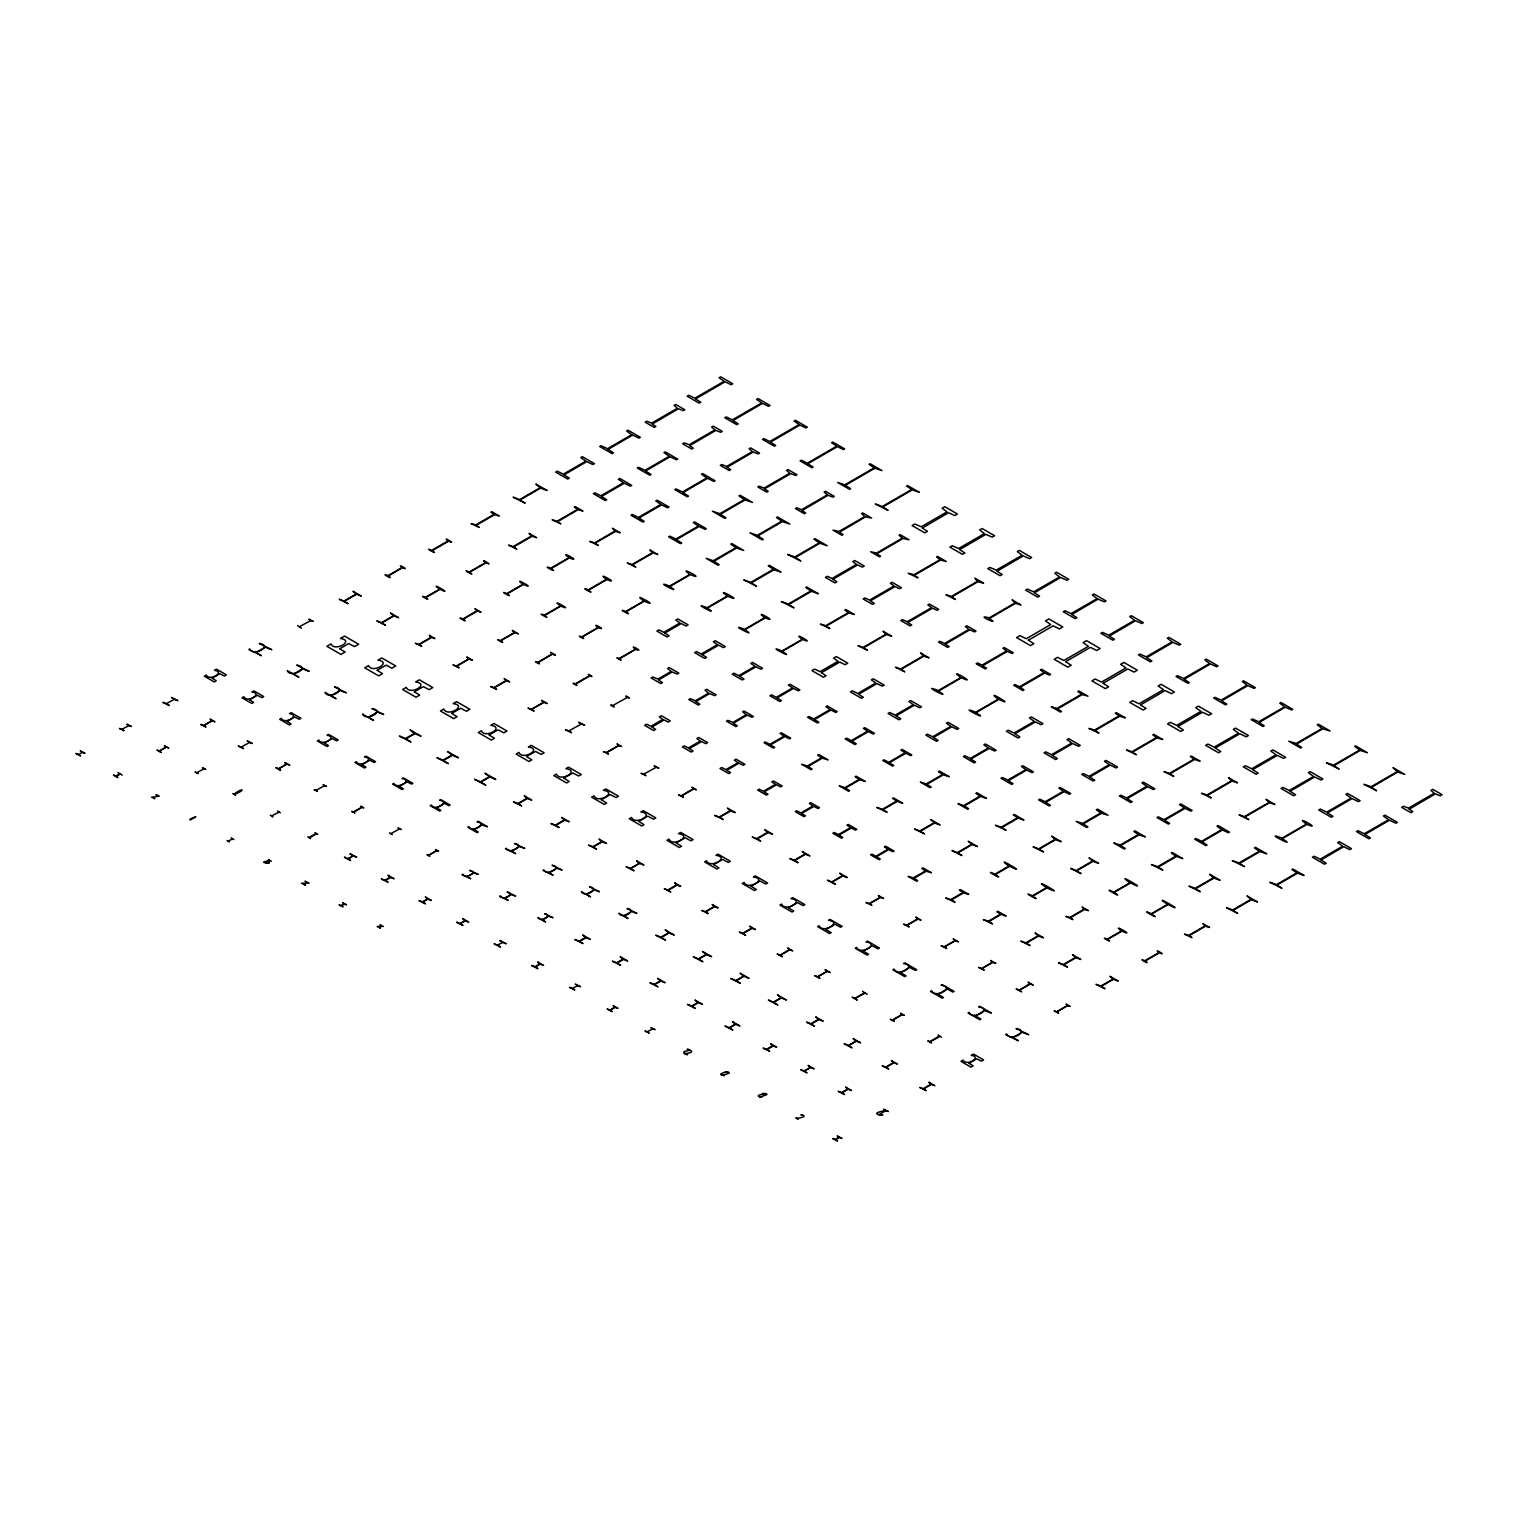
<?xml version="1.0" encoding="UTF-8"?>
<svg xmlns="http://www.w3.org/2000/svg" width="1518" height="1518" viewBox="0 0 1518 1518"><rect width="100%" height="100%" fill="white"/><g stroke="black" fill="none" stroke-linecap="round" stroke-linejoin="round"><path stroke-width="1.5" d="M174.096 699.229L171.477 697.426L177.872 700.671L174.342 699.381L166.297 703.669L162.938 702.341L169.333 705.585L166.828 703.707M166.221 747.065L159.599 751.125L161.25 752.548L156.942 750.063L159.447 750.993L166.24 747.027L168.877 748.127L164.305 745.793L166.24 746.951M203.829 725.642L212.103 720.822L215.006 721.847L210.091 719.02L211.875 720.689L203.64 725.452L200.737 724.428L206.031 727.027L203.848 725.756M197.093 772.776L198.365 773.63L195.044 772.074L196.942 772.605L203.886 768.829L205.708 769.398L202.406 767.823L203.678 768.601M234.531 794.426C246.523 789.493 242.576 787.444 234 794.218M286.864 763.952L278.553 768.734L275.802 767.634L280.678 770.442L278.8 768.829L287.016 764.085L289.805 765.167L284.663 762.529L286.864 763.839M324.321 785.565L323.068 784.692L326.408 786.248L324.548 785.698L316.123 790.328L314.169 789.815L317.509 791.39L316.313 790.442M309.539 837.841L316.617 833.761M428.702 855.583L436.767 850.441M497.866 945.221L500.466 947.061L494.09 943.816L497.335 945.164L502.837 942.412L506.177 943.76L499.801 940.515L502.477 942.28M572.798 988.484L574.848 990.021L569.592 987.383L572.381 988.427L577.694 985.694L580.54 986.719L575.284 984.1L577.428 985.543M652.531 1028.749L650.842 1027.553L655.093 1029.659L652.835 1028.843L647.294 1031.785L644.922 1030.969L649.173 1033.075L647.522 1031.861M722.378 1075.218C739.38 1071.291 718.526 1071.879 727.501 1071.841C711.487 1074.991 729.93 1076.11 722.397 1075.332M759.835 1096.85C777.652 1092.391 755.243 1094.023 764.996 1093.51M764.977 1093.624C749.019 1096.622 767.501 1097.685 759.854 1096.964M802.472 1115.256C795.811 1113.946 812.851 1115.882 797.367 1118.368M879.017 1114.61L885.81 1110.645L888.428 1111.499L883.685 1109.222L885.62 1110.379M885.601 1110.474C862.679 1114.99 892.736 1115.521 879.036 1114.705M613.12 705.642C617.997 709.684 605.91 702.91 612.855 705.49L627.2 697.521C634.258 700.178 621.849 693.233 626.991 697.331M122.237 729.437L124.078 730.746L119.429 728.45L121.876 729.361L128.954 725.566L131.459 726.477L126.81 724.181L128.65 725.509M310.583 620.464L308.856 619.192L313.239 621.412L310.773 620.577L299.407 626.706M241.381 747.16L243.506 748.659L238.288 746.021L241.134 747.084L249.597 742.454L252.386 743.516L247.187 740.898L249.388 742.207M304.017 884.083L305.573 885.241L301.475 883.248L309.103 883.191L305.023 881.199L306.655 882.205M399.253 828.866L398.02 827.955L401.207 829.568L399.481 828.961L390.714 833.648M569.193 731.012L571.565 732.739L565.512 729.741L568.852 730.898L581.356 724.01L584.62 725.187L578.567 722.188L580.958 723.915M119.732 773.933L115.918 776.115L113.452 775.053L117.949 777.652L116.165 776.172L120.264 774.028M153.622 797.842L154.874 798.753L151.553 797.178L159.276 796.21L155.956 794.635L157.208 795.356M191.078 819.473C204.475 812.737 184.456 820.953 191.116 819.663M228.516 841.257C232.102 843.344 223.867 839.226 228.554 841.067M266.011 862.888C278.022 862.755 252.443 863.438 270.109 860.554M269.616 860.478L265.821 862.641M644.106 774.275L645.947 775.679L641.051 773.307L643.746 774.18L656.193 767.292L658.964 768.165L654.068 765.774L655.909 767.197M835.583 1139.657L839.416 1137.437L842.016 1138.424L837.12 1135.976L839.131 1137.153M839.093 1137.343L835.242 1139.525L832.68 1138.538L837.575 1140.986L835.602 1139.847M297.604 625.682L301.475 628.205M117.949 772.472L122.237 775.167M232.804 793.534L235.575 795.413M231.097 837.822L233.886 839.625M270.28 815.166L273.069 817.026M277.566 810.973L280.356 812.813M228.421 840.991L232.652 838.923M268.382 859.549L271.342 861.256M307.756 836.816L310.564 838.619M315.004 832.642L317.812 834.445M389.424 832.927L392.422 834.653M426.9 854.558L429.708 856.361M862.49 991.273L867.233 994.347M938.029 1034.934L941.521 1037.23M271.57 815.906L279.16 812.13M308.989 837.519L316.029 833.42M428.209 855.279L436.88 850.611L438.626 851.219L435.495 849.606L436.767 850.384M865.108 993.114L855.26 998.483L857.177 1000.153L852.148 997.231L855.089 998.332L864.406 992.734M940.04 1036.377L930.23 1041.709L931.502 1043.018L927.764 1040.855L930.041 1041.595L939.357 1036.016M82.276 752.093L80.264 750.936L85.065 753.383L82.579 752.359L78.329 754.484L75.9 753.459L80.682 755.907L78.708 754.769M381.265 925.582L380.012 924.86L383.314 926.454L377.147 926.511L380.449 928.105L379.215 927.403M652.285 424.072L655.871 426.501L654.277 427.431L645.131 422.137L646.725 421.226L651.601 423.142L677.351 408.304L674.106 405.42L675.719 404.49L684.846 409.765L683.252 410.695L678.451 408.74L652.304 423.977M658.584 680.026L662.436 682.607L660.804 683.555L651.127 677.977L652.778 677.028L658.034 679.039L671.241 671.373L667.541 668.489L669.191 667.541L678.85 673.119L677.218 674.068L672.208 671.943L658.603 679.931M689.741 445.704L693.309 448.114L691.715 449.024L682.645 443.806L684.239 442.877L689.21 444.736L714.94 429.86L711.619 427.07L713.213 426.141L722.283 431.378L720.689 432.307L715.832 430.391L689.741 445.647M696.003 701.639L699.874 704.219L698.375 705.073L688.793 699.532L690.273 698.678L695.282 700.804L708.564 693.195L705.054 690.14L706.553 689.286L716.135 694.827L714.655 695.68L709.646 693.555L696.022 701.582M727.16 467.316L730.746 469.726L729.285 470.561L720.291 465.362L721.752 464.527L726.61 466.443L752.34 451.605L749.133 448.721L750.575 447.886L759.569 453.085L758.127 453.92L753.251 452.003L727.16 467.259M733.403 723.27L737.274 725.851L735.926 726.629L726.401 721.126L727.748 720.348L733.023 722.378L746.306 714.674L742.606 711.771L743.934 710.993L753.459 716.496L752.112 717.274L747.179 715.111L733.422 723.175M764.598 488.948L768.184 491.358L766.837 492.155L757.843 486.955L759.19 486.177L764.066 488.094L789.834 473.236L786.609 470.352L787.975 469.555L796.969 474.754L795.603 475.532L790.802 473.578L764.617 488.853M802.054 510.56L805.641 512.97L804.35 513.71L795.432 508.568L796.722 507.809L801.58 509.725L827.31 494.887L824.103 492.003L825.394 491.263L834.312 496.405L833.021 497.164L828.088 495.266L802.054 510.56M839.473 532.154L843.097 534.602L841.921 535.285L833.002 530.124L839.093 531.395L864.843 516.537L861.579 513.634L862.755 512.951L871.674 518.112L865.583 516.841L839.473 532.154M876.911 553.766L880.535 556.214L879.472 556.821L870.63 551.717L876.588 553.045L902.394 538.15L899.092 535.285L900.155 534.678L908.997 539.782L903.02 538.454L876.911 553.728M914.329 575.398L917.992 577.846L908.238 573.273L914.083 574.715L939.965 559.763L936.568 556.916L937.46 556.385L946.302 561.508L940.477 560.047L914.348 575.303M922.337 528.074L927.422 531.357L924.766 532.875L912.109 525.57L914.747 524.033L921.236 526.765L946.985 511.87L942.128 508.245L944.784 506.708L957.441 514.014L954.784 515.551L948.503 512.742L922.375 527.979M951.824 597.01L955.467 599.477L945.866 594.809L951.577 596.327L977.459 581.375L974.784 578.111L983.626 583.216L977.99 581.679L951.843 596.916M959.737 549.668L964.803 552.95L962.393 554.336L949.87 547.106L952.298 545.721L958.579 548.529L984.385 533.653L979.679 529.915L982.089 528.511L994.613 535.74L992.184 537.125L985.846 534.355L959.755 549.573M989.281 618.642C1002.981 627.01 972.659 613.329 989.167 617.902L1014.935 603.007L1012.108 599.838L1020.95 604.942L1015.371 603.329L989.281 618.604M997.098 571.261L1002.146 574.525L1000.077 575.72L987.782 568.624L989.85 567.428L996.301 570.123L1022.107 555.209L1017.269 551.603L1019.337 550.408L1031.633 557.504L1029.565 558.7L1023.303 555.892L997.117 571.166M1034.498 592.855L1039.545 596.1L1037.781 597.124L1025.637 590.122L1027.401 589.098L1033.663 591.887L1059.545 576.954L1054.82 573.273L1056.585 572.248L1068.729 579.269L1066.945 580.274L1060.684 577.485L1034.536 592.703M1071.917 614.448L1076.964 617.731L1075.313 618.68L1063.245 611.716L1064.896 610.748L1071.177 613.557L1097.078 598.623L1092.334 594.923L1093.985 593.974L1106.034 600.938L1104.402 601.887L1098.064 599.117L1071.917 614.448M1109.392 636.061L1114.478 639.325L1112.941 640.216L1100.873 633.253L1102.41 632.361L1108.69 635.188L1134.572 620.255L1129.753 616.574L1131.29 615.682L1143.358 622.646L1141.821 623.537L1135.54 620.729L1109.392 636.061M1146.811 657.692L1151.877 660.956L1150.359 661.829L1138.386 654.903L1139.885 654.03L1146.147 656.839L1172.086 641.867L1167.304 638.205L1168.803 637.351L1180.795 644.258L1179.277 645.131L1172.94 642.361L1146.83 657.655M1184.249 679.305L1189.296 682.569L1187.949 683.347L1176.033 676.478L1177.399 675.7L1183.66 678.489L1209.599 663.537L1204.799 659.875L1206.165 659.078L1218.081 665.966L1216.715 666.744L1210.434 663.935L1184.268 679.21M1221.724 700.899L1226.772 704.162L1225.538 704.883L1213.698 698.052L1214.931 697.331L1221.193 700.121L1247.113 685.149L1242.274 681.544L1243.508 680.823L1255.348 687.654L1254.115 688.375L1247.777 685.605L1221.743 700.804M1259.124 722.53L1264.228 725.813L1263.033 726.496L1251.193 719.646L1252.388 718.963L1258.688 721.79L1284.645 706.8L1279.769 703.157L1280.945 702.473L1292.786 709.323L1291.609 710.007L1285.291 707.179L1259.143 722.473M1296.562 744.143L1301.685 747.444L1300.622 748.051L1288.782 741.22L1296.182 743.441L1322.14 728.45L1317.245 724.788L1318.307 724.181L1330.148 731.012L1322.747 728.792L1296.581 744.048M1333.999 765.755L1339.142 769.076L1326.39 762.776L1333.677 765.091L1359.692 750.063L1354.701 746.42L1355.631 745.888L1367.471 752.738L1360.109 750.423L1334.018 765.66M1371.456 787.387L1376.617 790.707L1363.98 784.332L1371.152 786.722L1397.167 771.694L1392.974 767.596L1404.814 774.427L1397.585 772.055L1371.456 787.387M1409.216 809.189L1412.822 811.599L1410.924 812.699L1401.626 807.329L1403.524 806.248L1408.514 808.107L1434.263 793.231L1430.924 790.423L1432.802 789.341L1442.1 794.692L1440.202 795.793L1435.345 793.857L1409.216 809.189M520.105 500.048L525.133 503.198L513.103 497.164L519.725 499.536L540.01 487.809L535.873 484.014L547.125 490.504L540.56 488.113L520.124 499.991M564.089 474.868L569.326 478.151L567.77 479.062L555.702 472.098L557.258 471.187L563.33 474.147L585.91 461.092L580.806 457.601L582.381 456.69L594.449 463.654L592.874 464.565L586.802 461.605L564.089 474.83M601.507 496.481L606.764 499.764L605.34 500.579L593.348 493.654L594.771 492.838L600.843 495.798L623.424 482.762L618.319 479.252L619.724 478.436L631.716 485.362L630.312 486.177L624.296 483.198L601.526 496.443M638.983 518.074L644.22 521.357L642.93 522.116L631.014 515.228L632.304 514.488L638.376 517.429L660.899 504.412L655.795 500.921L657.085 500.181L669.002 507.05L667.711 507.79L661.582 504.868L638.983 518.036M676.402 539.706L681.639 542.97L680.462 543.653L668.622 536.822L669.799 536.139L675.871 539.08L698.413 526.063L693.309 522.571L694.485 521.888L706.325 528.719L705.149 529.403L699.096 526.461L676.44 539.611M695.605 398.968L700.823 402.232L699.21 403.181L687.142 396.198L688.774 395.268L694.808 398.209L724.124 381.284L719.077 377.754L720.708 376.825L732.777 383.788L731.145 384.718L725.111 381.796L695.642 398.873M713.839 561.337L719.134 564.639L718.09 565.246L706.174 558.358L713.327 560.73L735.945 547.656L730.746 544.165L731.809 543.558L743.725 550.446L736.553 548.074L713.839 561.337M733.023 420.581L738.26 423.845L736.78 424.698L724.788 417.773L726.268 416.919L732.321 419.86L761.694 402.915L756.59 399.424L758.07 398.57L770.062 405.477L768.582 406.331L762.529 403.39L733.042 420.524M751.315 582.931L756.59 586.233L743.782 579.952L750.841 582.362L773.421 569.307L768.241 565.834L769.19 565.284L781.03 572.115L773.99 569.705L751.315 582.893M770.48 442.193L775.698 445.457L774.37 446.216L762.453 439.347L763.782 438.569L769.816 441.51L799.189 424.547L794.104 421.074L795.432 420.296L807.329 427.184L806.02 427.943L799.91 425.04L770.48 442.136M788.734 604.562L794.009 607.864L781.372 601.564L788.316 604.031L810.935 590.957L805.773 587.485L806.627 586.992L818.392 593.785L811.447 591.318L788.753 604.525M807.88 463.787L813.136 467.07L811.94 467.753L800.1 460.903L801.295 460.22L807.348 463.18L836.703 446.216L831.598 442.725L832.775 442.042L844.615 448.873L843.439 449.556L837.386 446.615L807.918 463.692M821.428 672.778L826.058 675.7L823.42 677.237L811.94 670.614L814.597 669.077L820.062 671.677L838.05 661.317L833.648 658.091L836.304 656.554L847.765 663.176L845.109 664.713L839.72 662.076L821.428 672.721M845.317 485.399L850.592 488.701L849.53 489.308L837.689 482.477L844.843 484.83L874.254 467.829L869.074 464.356L870.137 463.749L881.977 470.58L874.823 468.227L845.374 485.267M858.657 694.276L863.306 697.217L861.446 698.28L850.422 691.923L852.281 690.842L857.746 693.441L875.753 683.062L871.351 679.836L873.211 678.774L884.216 685.13L882.375 686.193L876.911 683.593L858.676 694.238M882.755 507.012L888.068 510.333L875.317 504.014L882.337 506.481L911.749 489.479L906.55 485.988L907.46 485.456L919.301 492.306L912.261 489.84L882.755 507.012M896.094 715.889L900.724 718.811L899.017 719.798L888.087 713.498L889.795 712.511L895.259 715.111L913.324 704.694L908.865 701.506L910.572 700.519L921.502 706.819L919.794 707.805L914.329 705.206L896.094 715.832M933.532 737.501L938.143 740.404L936.568 741.315L925.771 735.073L927.346 734.181L932.773 736.761L950.818 726.344L946.397 723.175L947.953 722.264L958.75 728.507L957.194 729.399L951.824 726.799L933.551 737.406M970.951 759.114L975.6 762.036L974.158 762.871L963.361 756.647L964.803 755.812L970.268 758.412L988.332 747.995L983.873 744.807L985.315 743.972L996.112 750.196L994.67 751.03L989.129 748.45L971.008 758.962M1008.388 780.726L1013.018 783.649L1011.69 784.426L1000.969 778.241L1002.297 777.463L1007.762 780.062L1025.883 769.607L1021.386 766.457L1022.715 765.698L1033.435 771.884L1032.107 772.643L1026.642 770.043L1008.388 780.726M1014.954 733.839L1019.925 736.97L1018.104 738.014L1006.415 731.278L1008.237 730.215L1014.043 733.023L1034.251 721.354L1029.47 717.957L1031.291 716.913L1042.98 723.65L1041.158 724.712L1035.352 721.923L1014.973 733.744M1045.807 802.358L1050.437 805.28L1049.242 805.963L1038.597 799.834L1039.811 799.132L1045.181 801.751L1063.397 791.239L1058.9 788.108L1060.095 787.406L1070.74 793.553L1069.545 794.256L1064.099 791.656L1045.826 802.301M1052.372 755.452L1057.363 758.583L1055.674 759.55L1044.061 752.833L1045.75 751.865L1051.557 754.674L1071.784 743.004L1066.964 739.627L1068.653 738.64L1080.266 745.357L1078.577 746.325L1072.771 743.516L1052.41 755.357M1083.283 823.951L1087.913 826.874L1086.774 827.519L1076.224 821.409L1082.714 823.382L1100.854 812.908L1096.375 809.777L1097.495 809.132L1108.064 815.223L1101.499 813.287L1083.302 823.894M1089.81 777.045L1094.801 780.176L1093.264 781.068L1081.727 774.408L1083.264 773.516L1089.07 776.324L1109.279 764.674L1104.459 761.277L1105.996 760.385L1117.552 767.045L1116.015 767.937L1110.265 765.11L1089.829 777.007M1120.72 845.564L1125.331 848.486L1124.326 849.055L1113.832 843.002L1120.189 845.033L1138.367 834.558L1133.889 831.428L1134.895 830.839L1145.388 836.911L1138.955 834.9L1120.739 845.469M1127.229 798.658L1132.238 801.789L1130.853 802.586L1119.373 795.982L1120.758 795.166L1126.584 797.975L1146.83 786.286L1141.972 782.927L1143.358 782.131L1154.819 788.753L1153.433 789.55L1147.627 786.741L1127.229 798.658M1158.177 867.195L1162.845 870.137L1151.384 864.558L1157.684 866.664L1175.881 856.152L1171.327 853.04L1172.219 852.528L1182.769 858.619L1176.488 856.494L1158.196 867.139M1164.667 820.27L1169.657 823.401L1168.424 824.122L1157.039 817.538L1158.272 816.836L1164.078 819.625L1184.344 807.937L1179.486 804.578L1180.719 803.876L1192.104 810.441L1190.871 811.162L1185.065 808.354L1164.704 820.175M1195.615 888.808L1200.264 891.749L1188.955 886.151L1195.159 888.315L1213.394 877.802L1209.637 874.216L1220.13 880.269L1213.926 878.106L1195.653 888.732M1202.104 841.883L1207.095 845.014L1205.975 845.659L1194.647 839.131L1195.786 838.486L1201.592 841.295L1221.838 829.587L1216.981 826.247L1218.119 825.583L1229.428 832.13L1228.309 832.775L1222.483 829.966L1202.104 841.826M1233.052 910.439L1237.72 913.381L1226.506 907.745L1232.654 909.965L1250.889 899.434L1247.037 895.886L1257.53 901.958L1251.382 899.738L1233.109 910.307M1239.561 863.495L1244.57 866.645L1232.274 860.668L1239.086 862.926L1259.371 851.2L1254.437 847.879L1255.424 847.31L1266.752 853.837L1259.921 851.598L1239.561 863.495M1276.98 885.127L1281.989 888.258L1269.864 882.281L1276.562 884.596L1296.884 872.831L1291.97 869.529L1292.862 868.998L1304.095 875.488L1297.473 873.173L1276.999 885.07M1320.983 859.966L1326.239 863.23L1324.531 864.216L1312.387 857.215L1314.095 856.228L1320.148 859.188L1342.709 846.171L1337.643 842.623L1339.369 841.636L1351.494 848.657L1349.787 849.644L1343.734 846.683L1320.983 859.966M826.171 626.175L829.91 628.566L820.384 624.126L825.811 625.663L848.429 612.608L844.786 610.027L845.716 609.496L854.33 614.486L848.885 612.93L826.209 626.08M863.609 647.806L867.404 650.235L857.917 645.662L863.211 647.351L885.924 634.239L883.021 631.184L891.711 636.194L886.36 634.562L863.628 647.769M901.066 669.438L904.842 671.848L895.506 667.275L900.705 668.983L923.399 655.871L920.458 652.873L929.073 657.844L923.817 656.174L901.104 669.343M938.522 691.069C955.372 701.714 917.119 682.341 938.314 690.557L960.78 677.597C945.05 665.7 980.59 686.364 961.33 677.787L938.522 691.069M975.979 712.701C993.417 723.517 954.405 703.726 975.77 712.208L998.275 699.21C981.994 686.99 1018.692 708.716 998.882 699.381L975.979 712.644M212.159 678.204L216.239 680.747L214.209 681.924L204.323 676.212L206.353 675.036C209.256 681.62 225.916 672.113 214.493 670.33L216.524 669.172L226.429 674.884L224.398 676.041L219.901 673.707L212.216 678.11M249.578 699.836L253.639 702.379L251.779 703.46L241.969 697.787L243.829 696.724C246.827 703.327 263.468 693.65 252.026 691.98L253.886 690.899L263.696 696.572L261.855 697.635L257.263 695.32L249.578 699.836M256.144 652.436L261.438 655.7L248.857 649.457L249.749 648.945C253.07 657.294 274.018 645.605 259.217 643.48L271.798 649.723L265.176 647.18L256.144 652.436M287.016 721.429L291.095 723.972L289.407 724.959L279.673 719.323L281.342 718.356C284.264 724.94 300.962 715.452 289.521 713.65L291.209 712.663L300.943 718.299L299.255 719.266L294.663 716.932L287.016 721.429M293.6 674.049L298.875 677.294L287.263 670.595C290.583 678.944 311.494 667.256 296.712 665.131L309.16 671.373L302.613 668.793L293.619 674.011M324.416 743.042L328.495 745.604L326.958 746.495L317.281 740.917L318.837 740.025C321.759 746.628 338.514 737.084 327.053 735.281L328.59 734.389L338.267 739.968L336.711 740.86L332.119 738.526L324.435 743.004M331.038 695.68L336.047 698.773L325.023 692.398C328.4 700.405 348.59 688.925 334.491 686.933L346.275 692.853L339.994 690.443L331.076 695.586M339.785 648.793L345.098 652.057L340.962 654.429L326.882 646.307L331 643.917C334.321 652.285 355.25 640.615 340.43 638.471L344.567 636.08L358.646 644.22L354.51 646.611L348.704 643.575L339.823 648.698M361.872 764.636L365.952 767.197L364.529 768.032L354.946 762.491L356.369 761.656C359.349 768.298 376.009 758.639 364.529 756.951L365.952 756.135L375.553 761.656L374.13 762.491L369.519 760.157L361.891 764.598M368.494 717.293L373.523 720.386L362.498 714.029C365.895 722.056 386.065 710.557 371.948 708.583L383.674 714.523L377.451 712.056L368.513 717.255M377.185 670.368L382.498 673.631L378.665 675.852L364.718 667.806L368.551 665.586C371.872 673.954 392.764 662.246 377.963 660.159L381.796 657.939L395.743 665.985L391.91 668.205L386.179 665.15L377.223 670.273M399.291 786.248L403.371 788.81L402.08 789.569L392.555 784.085L393.864 783.326C396.862 789.986 413.541 780.271 402.042 778.601L403.352 777.842L412.858 783.345L411.568 784.085L407.033 781.732L399.291 786.21M405.951 738.905L410.961 741.998L399.386 736.059L405.458 738.564L414.414 733.422L410.088 729.873L421.036 736.173L414.945 733.668L406.008 738.811M414.414 691.866L419.689 695.111L416.008 697.236L402.593 689.495L406.274 687.369C409.594 695.718 430.486 684.049 415.704 681.924L419.385 679.798L432.801 687.559L429.12 689.684L423.389 686.629L414.452 691.772M436.729 807.861L440.827 810.422L439.651 811.086L430.22 805.641L431.378 804.976C434.281 811.58 451.017 802.054 439.537 800.271L440.713 799.588L450.144 805.033L448.986 805.716L444.451 803.364L436.767 807.766M443.389 760.537L448.417 763.649L436.88 757.672L442.914 760.214L451.909 755.053L447.525 751.524L458.474 757.843L452.421 755.281L443.408 760.499M451.795 713.441L457.089 716.705L453.711 718.659L440.448 710.993L443.825 709.039C447.241 717.445 468.018 705.623 453.237 703.612L456.633 701.658L469.897 709.323L466.5 711.278L460.694 708.242L451.833 713.346M476.121 525.38L479.365 527.448L471.054 523.596L475.779 524.924L494.033 514.393L490.921 512.135L491.737 511.661L499.232 515.987L494.564 514.64L476.14 525.323M474.166 829.473L478.246 832.035L477.202 832.642L467.829 827.234L468.891 826.627C471.794 833.23 488.511 823.705 477.05 821.921L478.094 821.314L487.468 826.722L481.813 824.976L474.185 829.416M480.864 782.149L485.855 785.242L474.47 779.265L480.428 781.846L489.384 776.704L484.963 773.212L495.817 779.493L489.859 776.912L480.864 782.149M489.175 735.035L494.451 738.279L491.32 740.082L478.284 732.549L481.396 730.746C484.716 739.076 505.57 727.445 490.826 725.3L493.957 723.498L506.993 731.031L503.862 732.833L498.075 729.816L489.175 734.978M513.558 547.011L516.86 549.118L508.606 545.152L513.255 546.575L531.585 535.987L529.061 533.33L536.632 537.695L532.04 536.252L513.596 546.916M511.604 851.086L515.684 853.647L505.456 848.828L506.386 848.277C509.384 854.919 526.006 845.241 514.564 843.572L524.792 848.391L519.251 846.608L511.642 850.991M518.359 803.8L521.68 805.925L513.464 801.921L517.942 803.458L526.784 798.354L524.184 795.736L531.755 800.1L527.277 798.582L518.378 803.762M526.556 756.609L531.85 759.854L528.985 761.505L516.101 754.066L518.947 752.416C522.268 760.765 543.121 749.076 528.359 746.989L531.224 745.338L544.127 752.776L541.262 754.427L535.531 751.391L526.594 756.514M551.015 568.624C560.446 574.753 539.213 563.728 550.806 568.187L568.965 557.694C556.897 548.491 583.861 563.595 569.364 557.922L551.034 568.586M549.042 872.698L553.121 875.26L543.064 870.402L543.899 869.928C546.803 876.512 563.501 867.025 552.059 865.222L562.096 870.061L556.764 868.201L549.08 872.603M555.778 825.431L559.136 827.557L550.977 823.534L555.417 825.109L564.298 820.005L561.622 817.386L569.193 821.769L564.734 820.194L555.835 825.337M563.937 778.203L569.231 781.466L566.594 782.965L553.861 775.622L556.48 774.104C559.8 782.434 580.673 770.783 565.929 768.658L568.548 767.14L581.28 774.503L578.662 776.002L572.874 772.985L563.994 778.108M588.472 590.236C597.997 596.346 576.745 585.341 588.301 589.819L606.441 579.345C593.557 569.838 622.057 585.625 606.802 579.553L588.472 590.236M586.46 894.311L590.54 896.872L581.394 891.597C584.297 898.182 601.033 888.675 589.572 886.873L599.458 891.711L594.126 889.814L586.46 894.311M593.272 847.044L596.593 849.169L588.567 845.146L592.931 846.721L601.754 841.655L599.041 839.093L606.536 843.42L602.096 841.845L593.31 846.949M601.356 799.796L606.631 803.041L604.221 804.426L591.622 797.159L594.031 795.774C597.352 804.085 618.187 792.453 603.462 790.328L605.872 788.943L618.452 796.21L616.061 797.595L610.274 794.578L601.375 799.758M625.928 611.868C635.511 617.902 614.316 606.972 625.777 611.469L643.917 600.976C628.395 590.047 663.233 609.325 644.258 601.185L625.947 611.83M623.917 915.923L628.016 918.504L618.87 913.229C621.773 919.832 638.528 910.326 627.029 908.504L636.858 913.4L631.659 911.426L623.917 915.923M630.71 868.676L634.05 870.801L626.061 866.759L630.387 868.372L639.249 863.287L636.478 860.744L643.974 865.07L639.571 863.457L630.71 868.619M638.755 821.409L644.049 824.672L641.772 825.982L629.249 818.752L631.526 817.443C634.885 825.811 655.719 814.046 640.976 811.978L643.271 810.669L655.776 817.879L653.499 819.208L647.788 816.153L638.774 821.371M661.374 937.555L665.453 940.116L655.776 935.221L660.88 937.213L668.527 932.849L665.15 929.813L674.22 935.05L669.096 933.058L661.393 937.498M668.186 890.307L670.785 892.015L664.258 888.808L667.939 889.984L676.724 884.918L674.675 882.793L680.709 886.284L677.028 885.108L668.186 890.307M676.193 843.021L681.487 846.266L679.343 847.499L666.914 840.327L669.04 839.093C672.36 847.442 693.271 835.773 678.489 833.629L680.614 832.395L693.062 839.587L690.918 840.82L685.206 837.765L676.212 842.964M698.811 959.186L702.91 961.748L693.29 956.833L698.356 958.864L706.041 954.48L702.568 951.463L711.638 956.701L706.572 954.67L698.849 959.091M705.623 911.938L708.242 913.646L701.771 910.421L705.415 911.635L714.2 906.55L712.113 904.462L718.128 907.935L714.485 906.72L705.642 911.882M713.631 864.615L718.925 867.879L716.932 869.036L704.561 861.882L706.553 860.744C709.874 869.093 730.746 857.404 715.984 855.298L717.976 854.141L730.348 861.275L728.355 862.433L722.549 859.397L713.669 864.52M736.249 980.818L740.329 983.36L730.822 978.465L735.832 980.514L743.573 976.074L740.044 973.152L749.038 978.332L744.029 976.283L736.268 980.761M743.061 933.57L745.68 935.278L739.304 932.052L742.89 933.285L751.714 928.181L749.569 926.113L755.566 929.585L751.96 928.333L743.118 933.475M751.068 886.227L756.362 889.491L754.503 890.554L742.226 883.457L744.067 882.394C747.387 890.743 768.26 879.055 753.478 876.949L755.338 875.886L767.615 882.983L765.774 884.045L760.044 880.99L751.106 886.132M773.725 1002.43L777.823 1004.992L768.374 1000.058L773.345 1002.146L781.03 997.724L777.444 994.821L786.438 1000.02L781.39 997.933L773.744 1002.373M788.468 907.821L793.743 911.085L792.054 912.052L779.91 905.051L781.599 904.064C785.072 912.489 805.584 900.572 791.03 898.618L792.719 897.65L804.863 904.652L803.174 905.639L797.462 902.603L788.506 907.745M811.181 1024.062L814.521 1026.187L806.551 1022.145L810.878 1023.777L818.487 1019.413L815.697 1016.87L823.192 1021.197L818.847 1019.565L811.181 1024.062M825.906 929.433L831.181 932.678L829.625 933.57L817.576 926.606L819.113 925.714C822.414 934.044 843.268 922.432 828.524 920.288L830.08 919.396L842.148 926.359L840.592 927.251L834.881 924.215L825.906 929.433M848.638 1045.693L851.977 1047.837L844.065 1043.758L848.353 1045.409L855.962 1041.044L853.135 1038.521L860.611 1042.847L856.323 1041.177L848.657 1045.655M863.306 951.046L868.6 954.31L867.176 955.126L855.184 948.2L856.607 947.384C859.947 955.733 880.819 944.006 866.057 941.919L867.48 941.103L879.472 948.029L878.049 948.845L872.262 945.828L863.325 951.008M900.762 972.64L906.056 975.903L904.766 976.643L892.85 969.774L894.14 969.034C897.536 977.402 918.276 965.6 903.552 963.588L904.842 962.848L916.739 969.717L915.468 970.476L909.661 967.44L900.781 972.602M938.181 994.271L943.475 997.516L942.298 998.199L930.458 991.368L931.635 990.685C934.936 999.015 955.809 987.383 941.065 985.239L942.223 984.575L954.063 991.406L952.906 992.07L947.175 989.034L938.181 994.271M969.091 1063.302L973.19 1065.864L970.97 1067.135L960.932 1061.348L963.133 1060.057C966.112 1066.699 982.772 1057.04 971.292 1055.352L973.512 1054.08L983.55 1059.868L981.33 1061.158L976.738 1058.805L969.129 1063.207M975.6 1015.884L980.894 1019.147L979.812 1019.754L968.048 1012.961L969.129 1012.354C972.431 1020.684 993.341 1009.015 978.579 1006.889L979.66 1006.263L991.425 1013.056L984.632 1010.646L975.657 1015.789M1013.075 1037.496L1018.369 1040.76L1005.618 1034.536L1006.605 1033.967C1009.925 1042.335 1030.836 1030.665 1016.035 1028.521L1028.787 1034.745L1022.069 1032.259L1013.113 1037.401M388.21 576.024C396.084 581.204 378.305 571.85 388.039 575.664L402.08 567.561C395.382 562.153 411.34 571.584 402.46 567.713L388.21 576.024M425.666 597.656C433.56 602.779 415.856 593.5 425.514 597.314L439.575 589.193C426.748 579.61 455.836 596.972 440.087 589.288L425.685 597.618M432.156 550.692C440.865 556.518 421.074 545.968 431.909 550.294L448.057 540.977C440.694 534.867 458.17 545.607 448.588 541.148L432.175 550.654M463.123 619.287C471.073 624.353 453.408 615.113 462.99 618.946L477.145 610.767L474.868 608.699L481.035 612.247L477.468 610.938L463.161 619.192M469.593 572.324C478.341 578.073 458.664 567.599 469.404 571.944L485.551 562.609C477.791 556.461 495.779 567.428 486.121 562.742L469.65 572.229M467.335 876.607L470.713 878.732L461.984 874.785L462.933 874.235C465.324 879.681 479.043 871.882 469.593 870.383L478.322 874.349L473.54 872.964L467.354 876.55M500.579 640.9C508.511 645.852 491.073 636.782 500.466 640.577L514.621 632.399L512.287 630.387L518.397 633.917L514.906 632.57L500.598 640.862M507.069 593.936C515.854 599.629 496.253 589.231 506.879 593.576L523.027 584.259C510.143 574.98 539.118 591.09 523.349 584.449L507.088 593.899M504.792 898.22L508.169 900.345L499.612 896.379L500.447 895.886C502.837 901.331 516.5 893.476 507.088 892.053L515.646 896.018L510.959 894.595L504.83 898.125M538.055 662.569C543.842 666.554 530.313 659.571 537.903 662.227L552.04 654.049L550.541 652.266L555.455 655.093L552.286 654.258L538.055 662.569M544.526 615.568C553.33 621.166 533.824 610.881 544.374 615.207L560.503 605.91C547.41 596.631 576.366 612.703 560.806 606.08L544.582 615.473M542.249 919.813L545.645 921.957L537.922 917.517C540.389 923.02 554.032 915.031 544.545 913.703L553.007 917.726L548.453 916.189L542.287 919.737M575.55 684.182C581.356 688.071 567.96 681.202 575.398 683.84L589.439 675.738C584.753 671.601 596.574 678.584 589.724 675.908L575.55 684.182M582.001 637.199C588.415 641.469 573.728 633.879 581.83 636.839L597.959 627.541C589.591 620.957 608.794 631.621 598.282 627.712L582.058 637.105M579.667 941.445L583.064 943.589L574.772 939.547L579.212 941.122L585.398 937.574L582.703 934.955L590.35 939.376L585.91 937.801L579.686 941.407M619.439 658.831C625.852 663.024 611.28 655.548 619.287 658.489L635.454 649.154C627.181 642.816 645.871 653.101 635.757 649.324L619.458 658.793M617.105 963.057L620.501 965.201L612.342 961.16L616.706 962.773L622.892 959.224L620.141 956.663L627.712 961.027L623.367 959.414L617.162 962.981M652 727.065L655.7 729.38L653.632 730.556L644.657 725.357L646.706 724.181L650.861 726.287L662.854 719.38L659.305 716.894L661.355 715.718L670.349 720.917L668.299 722.094L664.125 719.987L652.038 726.97M664.827 633.12L669.172 635.795L667.123 636.972L656.858 631.052L658.907 629.875L663.708 632.342L679.988 622.968L675.814 620.103L677.844 618.927L688.109 624.866L686.079 626.042L681.278 623.556L664.846 633.063M654.581 984.689L657.977 986.833L649.894 982.753L654.201 984.404L660.387 980.856L657.541 978.332L665.112 982.715L660.804 981.045L654.619 984.594M689.381 748.678L693.1 750.993L691.221 752.074L682.303 746.932L684.182 745.85L688.356 747.957L700.405 741.031L696.838 738.545L698.716 737.463L707.635 742.606L705.756 743.687L701.582 741.581L689.438 748.583M702.246 654.713L706.572 657.389L704.713 658.451L694.599 652.607L696.458 651.545L701.24 654.011L717.502 644.638L713.346 641.791L715.206 640.71L725.319 646.554L723.46 647.636L718.678 645.169L702.303 654.619M692.018 1006.301L695.396 1008.445L687.445 1004.385L691.677 1006.055L697.882 1002.506L694.997 1000.02L702.492 1004.347L698.261 1002.658L692.018 1006.301M739.683 676.326L744.01 679.001L742.302 679.988L732.245 674.182L733.953 673.195L738.754 675.662L755.015 666.288L750.86 663.442L752.567 662.455L762.605 668.262L760.898 669.248L756.04 666.8L739.721 676.231M729.456 1027.933L732.852 1030.077L724.94 1025.997L729.152 1027.705L735.357 1024.138L732.435 1021.671L739.93 1025.997L735.813 1024.27L729.456 1027.933M770.575 744.864L774.73 747.444L773.497 748.146L764.066 742.7L765.281 741.979L769.911 744.351L784.142 736.154L780.081 733.441L781.296 732.739L790.745 738.184L789.512 738.905L784.901 736.534L770.632 744.769M777.121 697.919L781.447 700.595L779.872 701.506L769.911 695.756L771.467 694.846L776.267 697.312L792.586 687.901L788.354 685.111L789.91 684.201L799.891 689.95L798.316 690.861L793.459 688.413L777.121 697.919M766.951 1049.564L769.588 1051.272L763.118 1048.084L766.628 1049.317L772.814 1045.769L770.689 1043.701L776.704 1047.173L773.193 1045.921L766.951 1049.564M808.012 766.476L812.149 769.057L811.048 769.683L801.675 764.275L807.405 766.002L821.636 757.805L817.576 755.11L818.695 754.465L828.05 759.873L822.263 758.165L808.012 766.476M814.54 719.532L818.866 722.207L817.462 723.023L807.557 717.312L808.98 716.496L813.781 718.963L830.099 709.57L825.849 706.762L827.272 705.946L837.158 711.657L835.754 712.473L830.953 710.007L814.54 719.532M804.407 1071.196L807.045 1072.903L800.669 1069.678L804.104 1070.968L810.308 1067.42L808.107 1065.389L814.084 1068.843L810.574 1067.571L804.426 1071.139M845.431 788.108L849.568 790.669L848.562 791.257L839.264 785.888L844.881 787.671L859.15 779.455L855.108 776.742L856.114 776.153L865.412 781.523L859.719 779.778L845.431 788.108M851.977 741.145L856.304 743.82L854.995 744.579L845.184 738.905L846.475 738.165L851.275 740.632L867.594 731.221L863.362 728.412L864.672 727.653L874.482 733.327L873.192 734.067L868.391 731.6L851.996 741.107M841.864 1092.827L844.501 1094.535L838.221 1091.271L841.579 1092.599L847.784 1089.051L845.507 1087.059L851.465 1090.512L848.031 1089.203L841.883 1092.77M882.888 809.739L887.081 812.32L876.835 807.424L882.356 809.303L896.683 801.049L892.546 798.354L893.4 797.861L902.774 803.269L897.252 801.371L882.907 809.682M889.396 762.776L893.722 765.451L892.546 766.116L882.793 760.499L883.969 759.816L888.77 762.283L905.107 752.852L900.876 750.063L902.053 749.38L911.806 754.996L910.629 755.679L905.848 753.213L889.453 762.681M886.076 1067.325L888.751 1069.033L882.205 1065.826L885.81 1067.059L893.476 1062.619L891.351 1060.551L897.404 1064.042L893.798 1062.809L886.132 1067.23M920.363 831.333L924.538 833.913L914.462 828.999L919.889 830.934L934.139 822.699L930.8 819.568L940.097 824.938L934.595 823.041L920.382 831.295M926.834 784.389L931.179 787.083L930.079 787.709L920.344 782.093L926.246 783.933L942.602 774.503L938.352 771.694L939.452 771.049L949.205 776.685L943.285 774.825L926.853 784.351M923.532 1088.956L926.189 1090.683L919.718 1087.438L923.286 1088.691L930.97 1084.269L928.788 1082.201L934.822 1085.693L931.255 1084.421L923.551 1088.918M957.782 852.964L961.976 855.564L951.976 850.611L957.346 852.604L971.653 844.331L968.237 841.238L977.516 846.589L972.07 844.634L957.801 852.926M964.309 806.001L968.636 808.677L967.63 809.265L957.972 803.667L963.759 805.565L980.116 796.115L975.846 793.345L976.852 792.775L986.51 798.354L980.647 796.495L964.328 805.963M995.258 874.577C1007.971 882.698 980.078 867.518 994.992 874.178L1009.034 866.057C990.495 853.002 1032.24 877.347 1009.584 866.247L995.277 874.539M1001.747 827.633L1006.13 830.346L995.466 825.242L1001.235 827.215L1017.629 817.747L1013.284 814.957L1014.214 814.426L1023.948 820.043L1018.123 818.107L1001.747 827.633M1032.676 896.208C1045.504 904.311 1017.572 889.112 1032.449 895.829L1046.547 887.688C1027.136 874.501 1070.892 899.092 1046.908 887.916L1032.676 896.208M1039.204 849.245L1043.568 851.94L1033.094 846.835L1038.729 848.847L1055.086 839.397L1051.595 836.152L1061.272 841.731L1055.541 839.739L1039.223 849.188M1070.19 917.859L1072.903 919.604L1065.902 916.36L1069.848 917.46L1084.004 909.282L1082.087 907.005L1088.406 910.648L1084.459 909.548L1070.228 917.802M1076.641 870.877L1081.025 873.59L1070.626 868.429L1076.205 870.497L1092.599 861.029L1088.994 857.822L1098.652 863.4L1093.017 861.351L1076.641 870.877M1107.647 939.471C1115.483 944.765 1097.495 935.24 1107.419 939.073L1121.441 930.97C1109.582 921.806 1137.684 938.2 1121.973 931.141L1107.666 939.414M1114.079 892.508C1127.457 900.971 1098.292 885.051 1113.814 892.091L1129.999 882.755C1111.062 869.472 1153.206 894.159 1130.549 882.926L1114.098 892.451M1145.103 961.084C1152.978 966.321 1135.103 956.871 1144.914 960.723L1158.936 952.621C1152.314 947.042 1168.101 956.89 1159.486 952.735L1145.141 960.989M1151.536 914.121C1164.989 922.564 1135.825 906.644 1151.308 913.741L1167.494 904.405C1147.912 890.876 1191.25 916.246 1168.006 904.557L1151.574 914.045M1189.03 935.752L1191.972 937.631L1184.495 934.158L1188.708 935.373L1204.969 925.999L1202.863 923.57L1209.599 927.46L1205.387 926.246L1189.068 935.714M608.092 449.423L613.519 452.857L612.134 453.654L599.686 446.482L601.071 445.685L607.428 448.721L631.792 434.679L626.554 430.96L627.94 430.163L640.368 437.355L638.983 438.152L632.645 435.097L608.111 449.366M645.567 471.016L651.032 474.508L649.78 475.229L637.275 467.999L638.528 467.278L644.941 470.371L669.305 456.292L663.954 452.592L665.226 451.871L677.73 459.1L676.478 459.821L670.064 456.728L645.567 470.978M683.005 492.648L688.47 496.12L687.293 496.803L674.846 489.612L676.022 488.929L682.436 492.022L706.8 477.942L701.468 474.242L702.644 473.559L715.092 480.751L713.915 481.434L707.502 478.341L683.043 492.553M720.424 514.279L725.908 517.771L724.826 518.378L712.397 511.205L719.893 513.672L744.313 499.574L738.962 495.855L740.044 495.248L752.492 502.42L744.977 499.953L720.443 514.241M757.899 535.892L763.345 539.364L762.34 539.953L749.968 532.818L757.387 535.304L781.789 521.205L776.457 517.524L777.482 516.936L789.834 524.071L782.358 521.604L757.918 535.816M795.356 557.523L800.821 560.996L787.519 554.412L794.882 556.935L819.265 542.856L813.933 539.156L814.862 538.605L827.234 545.759L819.815 543.235L795.356 557.523M1177.968 726.534L1183.414 729.987L1180.757 731.505L1167.57 723.896L1170.226 722.359L1176.792 725.338L1201.004 711.316L1195.71 707.654L1198.366 706.117L1211.554 713.726L1208.897 715.263L1202.522 712.208L1177.987 726.477M1215.33 748.07L1220.738 751.524L1218.556 752.776L1205.671 745.338L1207.854 744.067L1214.21 747.122L1238.441 733.156L1233.318 729.38L1235.5 728.109L1248.384 735.547L1246.202 736.818L1239.845 733.763L1215.368 747.976M1252.767 769.664L1258.194 773.117L1256.183 774.275L1243.356 766.875L1245.367 765.717L1251.743 768.772L1275.993 754.788L1270.813 751.03L1272.824 749.873L1285.632 757.273L1283.621 758.431L1277.264 755.376L1252.805 769.569M1290.148 791.295L1295.594 794.749L1293.753 795.793L1281.021 788.449L1282.843 787.387L1289.218 790.461L1313.544 776.438L1308.345 772.681L1310.167 771.618L1322.918 778.962L1321.077 780.024L1314.702 776.969L1290.167 791.239M1327.586 812.889L1332.994 816.323L1331.343 817.291L1318.744 810.005L1320.394 809.056L1326.751 812.111L1351.115 798.051L1345.878 794.35L1347.529 793.402L1360.109 800.669L1358.477 801.618L1352.045 798.601L1327.586 812.832M1365.024 834.502L1370.431 837.936L1368.932 838.809L1356.409 831.579L1357.908 830.707L1364.265 833.761L1388.609 819.72L1383.372 816.001L1384.89 815.147L1397.395 822.358L1395.896 823.23L1389.539 820.194L1365.043 834.407M344.301 601.375L348.096 603.709L339.197 599.249L343.922 601.09L356.18 594.012L352.992 591.28L361.303 596.081L356.597 594.24L344.32 601.318M381.758 622.987L385.534 625.321L376.787 620.862L381.416 622.741L393.674 615.663L390.43 612.987L398.665 617.75L393.959 615.891L381.758 622.987M347.983 858.884L350.677 860.592L344.472 857.006C346.408 861.351 357.356 855.127 349.823 853.932L356.73 857.101L352.973 855.962L348.039 858.79M419.234 644.638L421.738 646.232L415.401 643.29L418.911 644.334L431.093 637.313L429.271 635.283L434.983 638.585L431.473 637.541L419.253 644.6M385.42 880.497L388.134 882.205L381.36 878.998L385.022 880.212L389.955 877.366L387.925 875.222L394.092 878.77L390.43 877.575L385.439 880.459M456.69 666.269L459.176 667.863L452.914 664.903L456.406 665.985L468.588 658.945L466.709 656.952L472.402 660.235L468.929 659.154L456.69 666.269M422.858 902.109L425.552 903.817L418.968 900.61L422.535 901.863L427.469 899.035L425.344 896.929L431.416 900.44L427.848 899.187L422.877 902.053M494.166 687.882L496.671 689.476L490.485 686.497L493.919 687.597L506.025 680.614L504.109 678.622L509.782 681.905L506.424 680.766L494.166 687.882M460.315 923.722L463.009 925.449L456.538 922.204L460.011 923.494L465.001 920.629L462.724 918.618L468.777 922.109L465.381 920.8L460.315 923.722M531.623 709.513L534.108 711.107L527.998 708.109L531.376 709.248L543.52 702.246L541.565 700.291L547.201 703.536L543.899 702.398L531.642 709.456M535.209 966.985L537.922 968.693L531.604 965.429L534.981 966.776L539.953 963.911L537.6 961.957L543.596 965.429L540.218 964.063L535.247 966.928M606.536 752.776L608.471 754.066L603.481 751.695L606.308 752.53L618.49 745.509L617.048 743.877L621.583 746.495L618.699 745.699L606.555 752.738M610.141 1010.229L612.304 1011.633L607.124 1008.996L609.932 1010.058L614.904 1007.174L613.082 1005.561L617.94 1008.369L615.151 1007.307L610.16 1010.191M681.468 796.02L683.404 797.311L678.603 794.901L681.278 795.793L693.422 788.791L691.866 787.235L696.364 789.834L693.593 788.962L681.525 795.944M726.761 770.29L730.519 772.605L728.811 773.611L719.968 768.506L721.676 767.501L725.927 769.607L738.052 762.605L734.351 760.195L736.078 759.19L744.921 764.313L743.194 765.3L739.019 763.174L726.761 770.29M719.722 817.329L723.213 819.492L714.674 815.413L719.266 817.007L730.101 810.745L727.426 808.069L735.205 812.566L730.632 810.991L719.741 817.272M764.199 791.884L767.975 794.218L766.381 795.128L757.615 790.062L759.19 789.151L763.383 791.295L775.489 784.313L771.846 781.846L773.421 780.935L782.206 786.001L780.613 786.912L776.438 784.768L764.199 791.884M757.159 838.942L760.67 841.124L752.226 837.006L756.742 838.638L767.615 832.395L764.806 829.739L772.605 834.236L768.089 832.604L757.178 838.904M801.637 813.496L805.394 815.83L803.971 816.646L795.28 811.637L796.703 810.802L800.897 812.946L813.003 805.963L809.36 803.515L810.783 802.68L819.473 807.69L818.05 808.525L813.857 806.381L801.656 813.458M794.616 860.554L798.126 862.736L789.834 858.6L794.256 860.289L805.109 854.008L802.206 851.465L809.929 855.924L805.508 854.236L794.692 860.459M780.29 955.296L782.529 956.738L777.083 954.025L780.119 955.069L789.436 949.68L787.633 947.934L792.719 950.856L789.664 949.832L780.29 955.296M839.056 835.109L842.813 837.443L841.503 838.202L832.889 833.23L834.198 832.471L838.391 834.596L850.573 827.576L846.873 825.166L848.183 824.407L856.797 829.378L855.488 830.137L851.294 827.993L839.112 835.033M832.073 882.167L835.564 884.33L827.424 880.212L831.75 881.92L842.604 875.658L839.644 873.154L847.272 877.575L842.945 875.867L832.149 882.072M817.747 976.928L819.986 978.37L814.597 975.638L817.595 976.7L826.949 971.273L825.071 969.585L830.137 972.507L827.139 971.444L817.766 976.871M876.531 856.721L880.288 859.036L879.093 859.719L870.554 854.786L871.749 854.103L875.905 856.228L888.03 849.245L884.349 846.835L885.544 846.133L894.083 851.067L892.888 851.769L888.713 849.625L876.588 856.626M869.567 903.798L871.882 905.297L866 902.527L869.283 903.533L880.023 897.328L878.296 895.43L883.628 898.523L880.421 897.499L869.567 903.798M913.969 878.334L917.707 880.649L916.644 881.275L908.162 876.379L913.419 877.878L925.544 870.896L921.843 868.486L922.925 867.86L931.407 872.755L926.227 871.218L913.988 878.277M906.986 925.449L909.301 926.948L903.533 924.158L906.739 925.183L917.536 918.959L915.752 917.1L921.046 920.155L917.897 919.111L907.005 925.392M892.679 1020.172L894.292 1021.253L890.212 1019.261L892.546 1019.963L901.844 1014.593L900.629 1013.246L904.386 1015.428L902.053 1014.707L892.717 1020.134M951.388 899.946L955.126 902.261L945.752 897.992L950.894 899.548L963.057 892.527L959.376 890.136L960.363 889.548L968.75 894.406L963.683 892.831L951.463 899.87M944.462 947.061L946.796 948.541L941.084 945.752L944.253 946.815L954.993 940.61L953.152 938.788L958.427 941.824L955.258 940.762L944.481 947.004M988.825 921.578L992.582 923.912L983.285 919.585L988.37 921.198L1000.552 914.159L996.852 911.749L997.762 911.236L1006.149 916.075L1001.14 914.443L988.844 921.54M981.918 968.674L984.233 970.173L978.617 967.364L981.729 968.446L992.487 962.241L990.59 960.439L995.846 963.475L992.715 962.393L981.937 968.636M1026.301 943.209L1030.096 945.562L1020.836 941.122L1025.864 942.83L1038.027 935.809L1035.067 932.906L1043.549 937.801L1038.521 936.094L1026.301 943.209M1019.356 990.324L1021.671 991.823L1016.111 988.977L1019.185 990.097L1030.02 983.835L1028.028 982.108L1033.265 985.125L1030.21 984.006L1019.375 990.286M1063.757 964.822L1067.552 967.156L1058.463 962.716L1063.378 964.461L1075.541 957.422L1072.467 954.632L1080.854 959.471L1075.939 957.725L1063.776 964.765M1056.832 1011.956L1058.615 1013.132L1054.137 1010.931L1056.68 1011.728L1067.439 1005.523L1066.053 1004.043L1070.19 1006.434L1067.666 1005.637L1056.851 1011.899M1101.195 986.434L1104.971 988.768L1095.996 984.347L1100.854 986.112L1113.036 979.053L1109.943 976.302L1118.254 981.102L1113.415 979.338L1101.252 986.358M832.984 579.288L836.873 581.811L834.957 582.912L825.431 577.428L827.348 576.309L832.073 578.453L856.475 564.373L852.812 561.603L854.729 560.503L864.254 566.005L862.338 567.106L857.67 564.924L833.021 579.212M870.421 600.9L874.311 603.424L872.565 604.411L863.135 598.965L864.862 597.959L869.662 600.084L894.102 585.967L890.326 583.273L892.053 582.267L901.502 587.713L899.757 588.718L895.032 586.574L870.497 600.767M907.84 622.494L911.711 624.999L910.117 625.928L900.819 620.558L902.413 619.629L907.195 621.735L931.597 607.636L927.859 604.942L929.452 604.031L938.75 609.401L937.137 610.312L932.45 608.187L907.84 622.494M945.278 644.106L949.148 646.611L947.706 647.446L938.485 642.133L939.927 641.298L944.576 643.461L969.015 629.363L965.353 626.611L966.814 625.777L976.017 631.09L974.575 631.924L969.869 629.78L945.278 644.106M982.696 665.719L986.567 668.224L985.277 668.964L976.131 663.689L977.44 662.949L982.07 665.112L1006.567 650.975L1002.867 648.262L1004.157 647.503L1013.303 652.797L1012.013 653.537L1007.364 651.374L982.715 665.662M1028.407 640.235L1033.891 643.67L1030.494 645.624L1016.567 637.579L1019.963 635.625L1026.225 638.736L1050.741 624.581L1045.466 620.9L1048.862 618.927L1062.809 626.972L1059.412 628.945L1053.131 625.833L1028.426 640.179M1020.134 687.331L1024.005 689.836L1022.828 690.519L1013.758 685.282L1014.935 684.599L1019.565 686.762L1044.08 672.626L1040.38 669.912L1041.557 669.229L1050.627 674.466L1049.45 675.149L1044.801 672.986L1020.153 687.293M1065.674 661.753L1071.215 665.207L1067.818 667.18L1054.175 659.305L1057.572 657.332L1063.89 660.463L1088.406 646.326L1083.093 642.607L1086.49 640.653L1100.114 648.528L1096.717 650.482L1090.417 647.351L1065.731 661.658M1057.572 708.963L1061.499 711.487L1060.475 712.075L1051.329 706.8L1057.04 708.413L1081.613 694.219L1077.818 691.506L1078.843 690.918L1087.989 696.212L1082.201 694.618L1057.629 708.868M1103.112 683.347L1108.614 686.8L1105.408 688.66L1091.916 680.861L1095.123 679.02L1101.537 682.075L1126.014 667.92L1120.626 664.296L1123.832 662.436L1137.324 670.216L1134.117 672.076L1127.76 669.002L1103.15 683.252M1095.028 730.575L1098.937 733.099L1088.918 728.412L1094.535 730.063L1119.108 715.87L1115.332 713.175L1116.261 712.625L1125.331 717.862L1119.715 716.211L1095.047 730.538M1140.511 704.94L1146.014 708.394L1143.092 710.063L1129.753 702.379L1132.675 700.69L1138.974 703.802L1163.452 689.684L1158.158 685.965L1161.08 684.276L1174.42 691.98L1171.498 693.669L1165.141 690.576L1140.511 704.94M1132.485 752.188L1136.413 754.731L1126.47 750.006L1132.049 751.695L1156.583 737.52L1152.788 734.807L1153.661 734.295L1162.731 739.532L1157.077 737.881L1132.542 752.112M1169.923 773.838L1173.831 776.362L1164.002 771.637L1169.505 773.345L1194.097 759.152L1190.302 756.457L1191.137 755.983L1200.131 761.163L1194.552 759.493L1169.923 773.838M1207.398 795.451L1211.307 797.975L1201.554 793.231L1207 794.977L1231.553 780.802L1228.536 777.652L1237.512 782.852L1232.066 781.087L1207.398 795.451M1244.836 817.082L1248.745 819.625L1239.049 814.843L1244.456 816.627L1269.105 802.377L1265.955 799.303L1274.949 804.502L1269.484 802.737L1244.874 817.007M1282.293 838.714C1300.395 850.042 1259.826 829.568 1282.065 838.202L1306.429 824.141C1291.647 813.003 1324.303 831.541 1306.941 824.369L1282.33 838.619M557.504 521.661L560.882 523.862L552.135 519.839L557.144 521.205L577.561 509.403L574.259 507.069L575.151 506.557L583.007 511.092L578.016 509.725L557.504 521.661M594.961 543.273L598.377 545.493L589.762 541.376L594.639 542.837L615.037 531.053L612.456 528.264L620.331 532.818L615.53 531.338L594.961 543.273M632.418 564.924L635.833 567.125L627.257 562.988L632.095 564.487L652.531 552.685L649.894 549.933L657.768 554.468L652.987 552.95L632.437 564.867M669.893 586.536C684.656 596.138 650.558 578.719 669.647 586.081L689.893 574.392C675.396 563.804 708.564 581.906 690.311 574.639L669.912 586.498M707.35 608.168C722.625 617.94 687.882 600.16 707.141 607.712L727.35 596.043C712.037 585.113 747.463 604.449 727.767 596.27L707.407 608.073M744.788 629.799C760.594 639.761 725.054 621.564 744.579 629.363L764.863 617.655C751.448 607.902 780.745 624.05 765.262 617.883L744.807 629.761M782.263 651.412C798.373 661.45 762.415 643.063 782.112 650.994L802.32 639.325C789.208 629.647 817.747 645.776 802.737 639.495L782.282 651.355M353.675 812.13L354.946 813.022L351.683 811.447L353.523 811.997L361.777 807.234L360.81 806.153L363.827 807.899L361.967 807.329L353.751 812.073M341.398 905.753L343.03 906.853L339.007 904.861L341.133 905.639L344.093 903.969L342.764 902.679L346.502 904.842L344.396 904.045L341.436 905.734M684.922 1053.549C694.238 1057.059 674.182 1051.974 689.969 1050.418C680.102 1046.471 701.639 1052.372 684.979 1053.492M797.292 1118.424C801.087 1121.1 792.567 1116.223 797.14 1118.349"/></g></svg>
